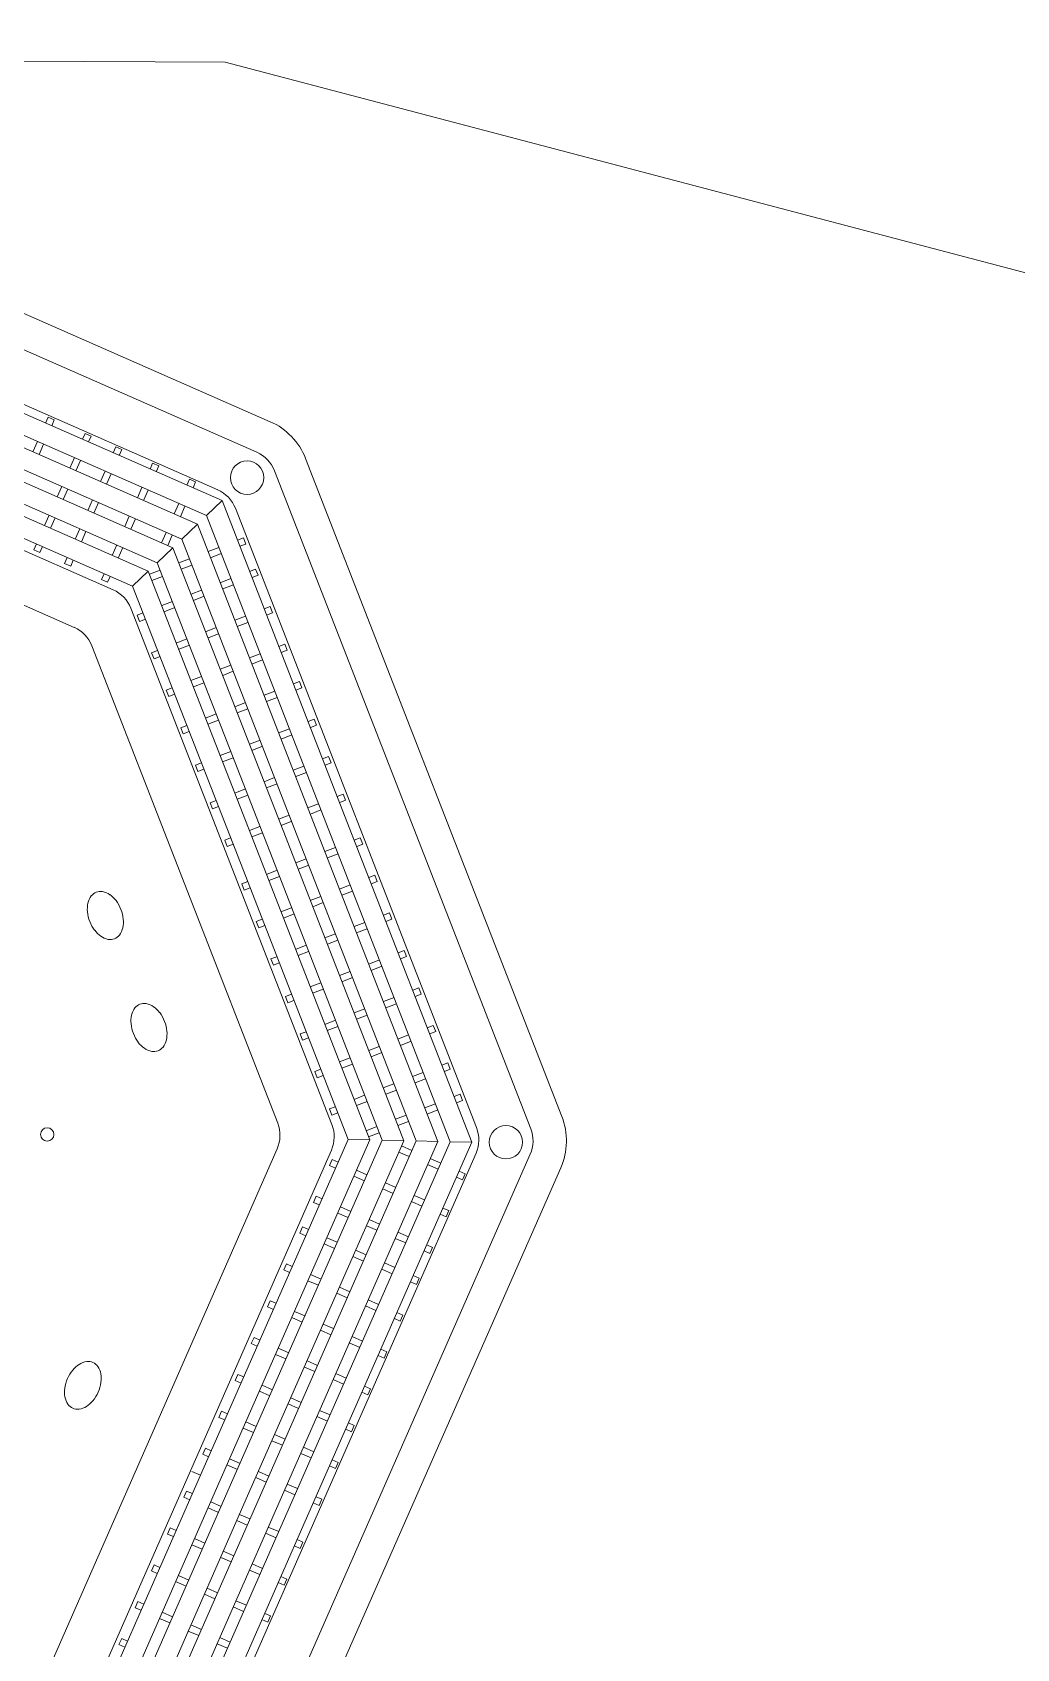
# Model space of a CAD drawing. Header units: millimetres. Extents: x 72 to 2370, y -203 to 794.
# Drawn here: x 1702.048 to 1703.521, y 357.295 to 359.715 of the extents above; entities that cross this region are included whole.
import ezdxf

# ---------------------------------------------------------------- set-up
doc = ezdxf.new("R2010")
doc.units = ezdxf.units.MM
doc.layers.add('01_Fina', color=250, linetype='Continuous', lineweight=15)
doc.layers.add('PLUMA 0.05', color=240, linetype='Continuous', lineweight=5)

# ---------------------------------------------------------------- blocks, each defined once
blk = doc.blocks.new('ala')
at = {"layer": 'PLUMA 0.05', "color": 252, "true_color": 0x939598}
for p, q in [((1562.9436, 61.8153), (1561.8865, 61.8153)), ((1561.8511, 61.8007), (1561.0222, 60.9717)), ((1563.8079, 60.9717), (1562.979, 61.8007)), ((1562.9126, 61.7403), (1561.9175, 61.7403)), ((1561.9631, 61.7355), (1561.9631, 61.7259)), ((1561.9731, 61.7355), (1561.9631, 61.7355)), ((1561.9731, 61.7259), (1561.9731, 61.7355)), ((1562.0133, 61.7355), (1562.0133, 61.7259)), ((1562.0233, 61.7355), (1562.0133, 61.7355)), ((1562.0233, 61.7259), (1562.0233, 61.7355)), ((1562.0736, 61.7355), (1562.0736, 61.7259)), ((1562.0836, 61.7355), (1562.0736, 61.7355)), ((1562.0836, 61.7259), (1562.0836, 61.7355)), ((1562.1339, 61.7355), (1562.1339, 61.7259)), ((1562.1439, 61.7355), (1562.1339, 61.7355)), ((1562.1439, 61.7259), (1562.1439, 61.7355)), ((1562.1941, 61.7355), (1562.1941, 61.7259)), ((1562.2041, 61.7355), (1562.1941, 61.7355)), ((1562.2041, 61.7259), (1562.2041, 61.7355)), ((1562.2544, 61.7355), (1562.2544, 61.7259)), ((1562.2644, 61.7355), (1562.2544, 61.7355)), ((1562.2644, 61.7259), (1562.2644, 61.7355)), ((1562.3146, 61.7355), (1562.3146, 61.7259)), ((1562.3246, 61.7355), (1562.3146, 61.7355)), ((1562.3246, 61.7259), (1562.3246, 61.7355)), ((1562.3749, 61.7355), (1562.3749, 61.7259)), ((1562.3849, 61.7355), (1562.3749, 61.7355)), ((1562.3849, 61.7259), (1562.3849, 61.7355)), ((1562.4452, 61.7259), (1562.4452, 61.7355)), ((1562.4452, 61.7355), (1562.4552, 61.7355)), ((1562.4552, 61.7355), (1562.4552, 61.7259)), ((1562.5054, 61.7259), (1562.5054, 61.7355)), ((1562.5054, 61.7355), (1562.5154, 61.7355)), ((1562.5154, 61.7355), (1562.5154, 61.7259)), ((1562.5657, 61.7259), (1562.5657, 61.7355)), ((1562.5657, 61.7355), (1562.5757, 61.7355)), ((1562.5757, 61.7355), (1562.5757, 61.7259)), ((1562.626, 61.7259), (1562.626, 61.7355)), ((1562.626, 61.7355), (1562.636, 61.7355)), ((1562.636, 61.7355), (1562.636, 61.7259)), ((1562.6862, 61.7259), (1562.6862, 61.7355)), ((1562.6862, 61.7355), (1562.6962, 61.7355)), ((1562.6962, 61.7355), (1562.6962, 61.7259)), ((1562.7465, 61.7259), (1562.7465, 61.7355)), ((1562.7465, 61.7355), (1562.7565, 61.7355)), ((1562.7565, 61.7355), (1562.7565, 61.7259)), ((1562.8067, 61.7259), (1562.8067, 61.7355)), ((1562.8067, 61.7355), (1562.8167, 61.7355)), ((1562.8167, 61.7355), (1562.8167, 61.7259)), ((1562.857, 61.7259), (1562.857, 61.7355)), ((1562.857, 61.7355), (1562.867, 61.7355)), ((1562.867, 61.7355), (1562.867, 61.7259)), ((1561.8822, 61.7257), (1561.0972, 60.9407)), ((1561.8997, 61.7259), (1561.4613, 61.2875)), ((1561.9121, 61.6959), (1561.8997, 61.7259)), ((1561.8997, 61.7259), (1562.415, 61.7259)), ((1562.9304, 61.7259), (1562.415, 61.7259)), ((1562.9179, 61.6959), (1562.9304, 61.7259)), ((1562.9304, 61.7259), (1563.3687, 61.2875)), ((1563.7329, 60.9407), (1562.9479, 61.7257)), ((1561.9121, 61.6959), (1561.4825, 61.2663)), ((1561.8522, 61.6921), (1561.8593, 61.6991)), ((1561.8591, 61.6852), (1561.8522, 61.6921)), ((1561.8593, 61.6991), (1561.8661, 61.6923)), ((1561.9121, 61.6959), (1562.415, 61.6959)), ((1561.9631, 61.6959), (1561.9631, 61.6788)), ((1561.9731, 61.6788), (1561.9731, 61.6959)), ((1562.0133, 61.6959), (1562.0133, 61.6788)), ((1562.0233, 61.6788), (1562.0233, 61.6959)), ((1562.0736, 61.6959), (1562.0736, 61.6788)), ((1562.0836, 61.6788), (1562.0836, 61.6959)), ((1562.1339, 61.6959), (1562.1339, 61.6788)), ((1562.1439, 61.6788), (1562.1439, 61.6959)), ((1562.1941, 61.6959), (1562.1941, 61.6788)), ((1562.2041, 61.6788), (1562.2041, 61.6959)), ((1562.2544, 61.6959), (1562.2544, 61.6788)), ((1562.2644, 61.6788), (1562.2644, 61.6959)), ((1562.3146, 61.6959), (1562.3146, 61.6788)), ((1562.3246, 61.6788), (1562.3246, 61.6959)), ((1562.3749, 61.6959), (1562.3749, 61.6788)), ((1562.3849, 61.6788), (1562.3849, 61.6959)), ((1562.9179, 61.6959), (1562.415, 61.6959)), ((1562.4452, 61.6788), (1562.4452, 61.6959)), ((1562.4552, 61.6959), (1562.4552, 61.6788)), ((1562.5054, 61.6788), (1562.5054, 61.6959)), ((1562.5154, 61.6959), (1562.5154, 61.6788)), ((1562.5657, 61.6788), (1562.5657, 61.6959)), ((1562.5757, 61.6959), (1562.5757, 61.6788)), ((1562.626, 61.6788), (1562.626, 61.6959)), ((1562.636, 61.6959), (1562.636, 61.6788)), ((1562.6862, 61.6788), (1562.6862, 61.6959)), ((1562.6962, 61.6959), (1562.6962, 61.6788)), ((1562.7465, 61.6788), (1562.7465, 61.6959)), ((1562.7565, 61.6959), (1562.7565, 61.6788)), ((1562.8067, 61.6788), (1562.8067, 61.6959)), ((1562.8167, 61.6959), (1562.8167, 61.6788)), ((1562.857, 61.6788), (1562.857, 61.6959)), ((1562.867, 61.6959), (1562.867, 61.6788)), ((1562.9179, 61.6959), (1563.3475, 61.2663)), ((1562.9708, 61.6991), (1562.9639, 61.6923)), ((1562.9778, 61.6921), (1562.9708, 61.6991)), ((1562.971, 61.6852), (1562.9778, 61.6921)), ((1561.9192, 61.6788), (1561.4946, 61.2542)), ((1561.8923, 61.652), (1561.8803, 61.664)), ((1561.8874, 61.6711), (1561.8994, 61.659)), ((1561.9316, 61.6488), (1561.9192, 61.6788)), ((1561.9192, 61.6788), (1562.415, 61.6788)), ((1562.9109, 61.6788), (1562.415, 61.6788)), ((1562.8984, 61.6488), (1562.9109, 61.6788)), ((1562.9109, 61.6788), (1563.3355, 61.2542)), ((1562.9427, 61.6711), (1562.9307, 61.659)), ((1562.9377, 61.652), (1562.9498, 61.664)), ((1561.9316, 61.6488), (1561.5158, 61.233)), ((1561.8096, 61.6495), (1561.8167, 61.6565)), ((1561.8165, 61.6426), (1561.8096, 61.6495)), ((1561.8167, 61.6565), (1561.8235, 61.6497)), ((1561.9206, 61.6378), (1561.9327, 61.6258)), ((1561.9316, 61.6488), (1562.415, 61.6488)), ((1561.9631, 61.6488), (1561.9631, 61.6318)), ((1561.9731, 61.6318), (1561.9731, 61.6488)), ((1562.0133, 61.6488), (1562.0133, 61.6318)), ((1562.0233, 61.6318), (1562.0233, 61.6488)), ((1562.0736, 61.6488), (1562.0736, 61.6318)), ((1562.0836, 61.6318), (1562.0836, 61.6488)), ((1562.1339, 61.6488), (1562.1339, 61.6318)), ((1562.1439, 61.6318), (1562.1439, 61.6488)), ((1562.1941, 61.6488), (1562.1941, 61.6318)), ((1562.2041, 61.6318), (1562.2041, 61.6488)), ((1562.2544, 61.6488), (1562.2544, 61.6318)), ((1562.2644, 61.6318), (1562.2644, 61.6488)), ((1562.3146, 61.6488), (1562.3146, 61.6318)), ((1562.3246, 61.6318), (1562.3246, 61.6488)), ((1562.3749, 61.6488), (1562.3749, 61.6318)), ((1562.3849, 61.6318), (1562.3849, 61.6488)), ((1562.8984, 61.6488), (1562.415, 61.6488)), ((1562.4452, 61.6318), (1562.4452, 61.6488)), ((1562.4552, 61.6488), (1562.4552, 61.6318)), ((1562.5054, 61.6318), (1562.5054, 61.6488)), ((1562.5154, 61.6488), (1562.5154, 61.6318)), ((1562.5657, 61.6318), (1562.5657, 61.6488)), ((1562.5757, 61.6488), (1562.5757, 61.6318)), ((1562.626, 61.6318), (1562.626, 61.6488)), ((1562.636, 61.6488), (1562.636, 61.6318)), ((1562.6862, 61.6318), (1562.6862, 61.6488)), ((1562.6962, 61.6488), (1562.6962, 61.6318)), ((1562.7465, 61.6318), (1562.7465, 61.6488)), ((1562.7565, 61.6488), (1562.7565, 61.6318)), ((1562.8067, 61.6318), (1562.8067, 61.6488)), ((1562.8167, 61.6488), (1562.8167, 61.6318)), ((1562.857, 61.6318), (1562.857, 61.6488)), ((1562.867, 61.6488), (1562.867, 61.6318)), ((1562.9094, 61.6378), (1562.8974, 61.6258)), ((1562.8984, 61.6488), (1563.3143, 61.233)), ((1563.0134, 61.6565), (1563.0065, 61.6497)), ((1563.0204, 61.6495), (1563.0134, 61.6565)), ((1563.0136, 61.6426), (1563.0204, 61.6495)), ((1561.9387, 61.6318), (1561.5279, 61.221)), ((1561.767, 61.6068), (1561.7741, 61.6139)), ((1561.7741, 61.6139), (1561.7809, 61.6071)), ((1561.8497, 61.6094), (1561.8377, 61.6214)), ((1561.8447, 61.6285), (1561.8568, 61.6164)), ((1561.9256, 61.6187), (1561.9136, 61.6308)), ((1561.9511, 61.6018), (1561.9387, 61.6318)), ((1561.9387, 61.6318), (1562.415, 61.6318)), ((1562.8914, 61.6318), (1562.415, 61.6318)), ((1562.8789, 61.6018), (1562.8914, 61.6318)), ((1562.8914, 61.6318), (1563.3022, 61.221)), ((1562.9045, 61.6187), (1562.9165, 61.6308)), ((1562.9853, 61.6285), (1562.9733, 61.6164)), ((1562.9803, 61.6094), (1562.9924, 61.6214)), ((1563.056, 61.6139), (1563.0492, 61.6071)), ((1563.0631, 61.6068), (1563.056, 61.6139)), ((1561.9511, 61.6018), (1561.5491, 61.1997)), ((1561.7738, 61.6), (1561.767, 61.6068)), ((1561.883, 61.5761), (1561.8709, 61.5881)), ((1561.878, 61.5952), (1561.8901, 61.5832)), ((1561.9511, 61.6018), (1562.415, 61.6018)), ((1561.9631, 61.6018), (1561.9631, 61.5847)), ((1561.9731, 61.5847), (1561.9731, 61.6018)), ((1562.0133, 61.6018), (1562.0133, 61.5847)), ((1562.0233, 61.5847), (1562.0233, 61.6018)), ((1562.0736, 61.6018), (1562.0736, 61.5847)), ((1562.0836, 61.5847), (1562.0836, 61.6018)), ((1562.1339, 61.6018), (1562.1339, 61.5847)), ((1562.1439, 61.5847), (1562.1439, 61.6018)), ((1562.1941, 61.6018), (1562.1941, 61.5847)), ((1562.2041, 61.5847), (1562.2041, 61.6018)), ((1562.2544, 61.6018), (1562.2544, 61.5847)), ((1562.2644, 61.5847), (1562.2644, 61.6018)), ((1562.3146, 61.6018), (1562.3146, 61.5847)), ((1562.3246, 61.5847), (1562.3246, 61.6018)), ((1562.3749, 61.6018), (1562.3749, 61.5847)), ((1562.3849, 61.5847), (1562.3849, 61.6018)), ((1562.8789, 61.6018), (1562.415, 61.6018)), ((1562.4452, 61.5847), (1562.4452, 61.6018)), ((1562.4552, 61.6018), (1562.4552, 61.5847)), ((1562.5054, 61.5847), (1562.5054, 61.6018)), ((1562.5154, 61.6018), (1562.5154, 61.5847)), ((1562.5657, 61.5847), (1562.5657, 61.6018)), ((1562.5757, 61.6018), (1562.5757, 61.5847)), ((1562.626, 61.5847), (1562.626, 61.6018)), ((1562.636, 61.6018), (1562.636, 61.5847)), ((1562.6862, 61.5847), (1562.6862, 61.6018)), ((1562.6962, 61.6018), (1562.6962, 61.5847)), ((1562.7465, 61.5847), (1562.7465, 61.6018)), ((1562.7565, 61.6018), (1562.7565, 61.5847)), ((1562.8067, 61.5847), (1562.8067, 61.6018)), ((1562.8167, 61.6018), (1562.8167, 61.5847)), ((1562.857, 61.5847), (1562.857, 61.6018)), ((1562.867, 61.6018), (1562.867, 61.5847)), ((1562.8789, 61.6018), (1563.281, 61.1997)), ((1562.9521, 61.5952), (1562.94, 61.5832)), ((1562.9471, 61.5761), (1562.9591, 61.5881)), ((1563.0562, 61.6), (1563.0631, 61.6068)), ((1561.9582, 61.5847), (1561.5612, 61.1877)), ((1561.7315, 61.5713), (1561.7386, 61.5784)), ((1561.7383, 61.5645), (1561.7315, 61.5713)), ((1561.7386, 61.5784), (1561.7454, 61.5716)), ((1561.8071, 61.5668), (1561.7951, 61.5788)), ((1561.8021, 61.5859), (1561.8142, 61.5738)), ((1561.9706, 61.5547), (1561.9582, 61.5847)), ((1561.9582, 61.5847), (1562.415, 61.5847)), ((1562.8719, 61.5847), (1562.415, 61.5847)), ((1562.8595, 61.5547), (1562.8719, 61.5847)), ((1562.8719, 61.5847), (1563.2689, 61.1877)), ((1563.0279, 61.5859), (1563.0159, 61.5738)), ((1563.023, 61.5668), (1563.035, 61.5788)), ((1563.0915, 61.5784), (1563.0847, 61.5716)), ((1563.0986, 61.5713), (1563.0915, 61.5784)), ((1563.0918, 61.5645), (1563.0986, 61.5713)), ((1561.9706, 61.5547), (1561.5824, 61.1665)), ((1561.7716, 61.5312), (1561.7595, 61.5433)), ((1561.7666, 61.5503), (1561.7787, 61.5383)), ((1561.8404, 61.5335), (1561.8283, 61.5455)), ((1561.8354, 61.5526), (1561.8475, 61.5405)), ((1561.9163, 61.5428), (1561.9042, 61.5549)), ((1561.9113, 61.5619), (1561.9234, 61.5499)), ((1561.9706, 61.5547), (1562.415, 61.5547)), ((1562.8297, 61.5403), (1562.0004, 61.5403)), ((1562.0133, 61.5547), (1562.0133, 61.5451)), ((1562.0233, 61.5451), (1562.0133, 61.5451)), ((1562.0233, 61.5451), (1562.0233, 61.5547)), ((1562.0736, 61.5547), (1562.0736, 61.5451)), ((1562.0836, 61.5451), (1562.0736, 61.5451)), ((1562.0836, 61.5451), (1562.0836, 61.5547)), ((1562.1339, 61.5547), (1562.1339, 61.5451)), ((1562.1439, 61.5451), (1562.1339, 61.5451)), ((1562.1439, 61.5451), (1562.1439, 61.5547)), ((1562.1941, 61.5547), (1562.1941, 61.5451)), ((1562.2041, 61.5451), (1562.1941, 61.5451)), ((1562.2041, 61.5451), (1562.2041, 61.5547)), ((1562.2544, 61.5547), (1562.2544, 61.5451)), ((1562.2644, 61.5451), (1562.2544, 61.5451)), ((1562.2644, 61.5451), (1562.2644, 61.5547)), ((1562.3146, 61.5547), (1562.3146, 61.5451)), ((1562.3246, 61.5451), (1562.3146, 61.5451)), ((1562.3246, 61.5451), (1562.3246, 61.5547)), ((1562.3749, 61.5547), (1562.3749, 61.5451)), ((1562.3849, 61.5451), (1562.3749, 61.5451)), ((1562.3849, 61.5451), (1562.3849, 61.5547)), ((1562.8595, 61.5547), (1562.415, 61.5547)), ((1562.4452, 61.5451), (1562.4452, 61.5547)), ((1562.4452, 61.5451), (1562.4552, 61.5451)), ((1562.4552, 61.5547), (1562.4552, 61.5451)), ((1562.5054, 61.5451), (1562.5054, 61.5547)), ((1562.5054, 61.5451), (1562.5154, 61.5451)), ((1562.5154, 61.5547), (1562.5154, 61.5451)), ((1562.5657, 61.5451), (1562.5657, 61.5547)), ((1562.5657, 61.5451), (1562.5757, 61.5451)), ((1562.5757, 61.5547), (1562.5757, 61.5451)), ((1562.626, 61.5451), (1562.626, 61.5547)), ((1562.626, 61.5451), (1562.636, 61.5451)), ((1562.636, 61.5547), (1562.636, 61.5451)), ((1562.6862, 61.5451), (1562.6862, 61.5547)), ((1562.6862, 61.5451), (1562.6962, 61.5451)), ((1562.6962, 61.5547), (1562.6962, 61.5451)), ((1562.7465, 61.5451), (1562.7465, 61.5547)), ((1562.7465, 61.5451), (1562.7565, 61.5451)), ((1562.7565, 61.5547), (1562.7565, 61.5451)), ((1562.8067, 61.5451), (1562.8067, 61.5547)), ((1562.8067, 61.5451), (1562.8167, 61.5451)), ((1562.8167, 61.5547), (1562.8167, 61.5451)), ((1562.8595, 61.5547), (1563.2477, 61.1665)), ((1562.9188, 61.5619), (1562.9067, 61.5499)), ((1562.9138, 61.5428), (1562.9259, 61.5549)), ((1562.9947, 61.5526), (1562.9826, 61.5405)), ((1562.9897, 61.5335), (1563.0017, 61.5455)), ((1563.0635, 61.5503), (1563.0514, 61.5383)), ((1563.0585, 61.5312), (1563.0706, 61.5433)), ((1561.965, 61.5257), (1561.2972, 60.8578)), ((1561.6889, 61.5287), (1561.6959, 61.5358)), ((1561.6957, 61.5219), (1561.6889, 61.5287)), ((1561.6959, 61.5358), (1561.7028, 61.5289)), ((1561.7999, 61.5171), (1561.8119, 61.505)), ((1561.8687, 61.5193), (1561.8807, 61.5073)), ((1561.9443, 61.5148), (1561.9375, 61.5216)), ((1561.9443, 61.5148), (1561.9514, 61.5218)), ((1561.9446, 61.5287), (1561.9514, 61.5218)), ((1563.5329, 60.8578), (1562.8651, 61.5257)), ((1562.8855, 61.5287), (1562.8787, 61.5218)), ((1562.8858, 61.5148), (1562.8787, 61.5218)), ((1562.8858, 61.5148), (1562.8926, 61.5216)), ((1562.9614, 61.5193), (1562.9493, 61.5073)), ((1563.0302, 61.5171), (1563.0181, 61.505)), ((1563.1341, 61.5358), (1563.1273, 61.5289)), ((1563.1412, 61.5287), (1563.1341, 61.5358)), ((1563.1344, 61.5219), (1563.1412, 61.5287)), ((1561.729, 61.4886), (1561.7169, 61.5007)), ((1561.724, 61.5077), (1561.736, 61.4957)), ((1561.8049, 61.4979), (1561.7928, 61.51)), ((1561.8737, 61.5002), (1561.8616, 61.5123)), ((1562.9564, 61.5002), (1562.9685, 61.5123)), ((1563.0252, 61.4979), (1563.0373, 61.51)), ((1563.1061, 61.5077), (1563.094, 61.4957)), ((1563.1011, 61.4886), (1563.1132, 61.5007)), ((1563.1767, 61.4932), (1563.1699, 61.4863)), ((1563.1838, 61.4861), (1563.1767, 61.4932)), ((1561.8381, 61.4647), (1561.8261, 61.4767)), ((1561.8331, 61.4838), (1561.8452, 61.4717)), ((1561.9017, 61.4722), (1561.8949, 61.479)), ((1561.9017, 61.4722), (1561.9088, 61.4792)), ((1561.902, 61.4861), (1561.9088, 61.4792)), ((1562.9281, 61.4861), (1562.9213, 61.4792)), ((1562.9284, 61.4722), (1562.9213, 61.4792)), ((1562.9284, 61.4722), (1562.9352, 61.479)), ((1562.9969, 61.4838), (1562.9849, 61.4717)), ((1562.9919, 61.4647), (1563.004, 61.4767)), ((1563.0728, 61.4745), (1563.0608, 61.4624)), ((1563.0678, 61.4553), (1563.0799, 61.4674)), ((1563.177, 61.4793), (1563.1838, 61.4861)), ((1561.9961, 61.4507), (1561.3722, 60.8268)), ((1561.8662, 61.4366), (1561.8593, 61.4434)), ((1561.8662, 61.4366), (1561.8732, 61.4437)), ((1561.8664, 61.4505), (1561.8732, 61.4437)), ((1562.7986, 61.4653), (1562.0314, 61.4653)), ((1563.4579, 60.8268), (1562.834, 61.4507)), ((1562.9637, 61.4505), (1562.9568, 61.4437)), ((1562.9639, 61.4366), (1562.9568, 61.4437)), ((1562.9639, 61.4366), (1562.9707, 61.4434)), ((1563.1487, 61.4651), (1563.1366, 61.4531)), ((1563.1437, 61.446), (1563.1558, 61.458)), ((1563.2194, 61.4505), (1563.2125, 61.4437)), ((1563.2264, 61.4435), (1563.2194, 61.4505)), ((1563.2196, 61.4367), (1563.2264, 61.4435)), ((1563.0395, 61.4412), (1563.0275, 61.4291)), ((1563.0346, 61.422), (1563.0466, 61.4341)), ((1563.1154, 61.4318), (1563.1034, 61.4198)), ((1563.1104, 61.4127), (1563.1225, 61.4248)), ((1563.1913, 61.4225), (1563.1793, 61.4104)), ((1563.0063, 61.4079), (1562.9994, 61.4011)), ((1563.0065, 61.394), (1562.9994, 61.4011)), ((1563.0065, 61.394), (1563.0133, 61.4008)), ((1563.0822, 61.3986), (1563.0701, 61.3865)), ((1563.1863, 61.4034), (1563.1984, 61.4154)), ((1563.262, 61.4079), (1563.2551, 61.4011)), ((1563.269, 61.4009), (1563.262, 61.4079)), ((1563.2622, 61.394), (1563.269, 61.4009)), ((1563.0772, 61.3794), (1563.0892, 61.3915)), ((1563.158, 61.3892), (1563.146, 61.3772)), ((1563.1531, 61.3701), (1563.1651, 61.3822)), ((1563.2339, 61.3799), (1563.2219, 61.3678)), ((1563.2289, 61.3608), (1563.241, 61.3728)), ((1563.0489, 61.3653), (1563.0421, 61.3585)), ((1563.0491, 61.3514), (1563.0421, 61.3585)), ((1563.0491, 61.3514), (1563.0559, 61.3582)), ((1563.1248, 61.356), (1563.1127, 61.3439)), ((1563.1198, 61.3368), (1563.1318, 61.3489)), ((1563.2007, 61.3466), (1563.1886, 61.3346)), ((1563.3046, 61.3653), (1563.2978, 61.3585)), ((1563.3116, 61.3583), (1563.3046, 61.3653)), ((1563.3048, 61.3514), (1563.3116, 61.3583)), ((1563.0915, 61.3227), (1563.0847, 61.3159)), ((1563.1957, 61.3275), (1563.2077, 61.3395)), ((1563.2765, 61.3373), (1563.2645, 61.3252)), ((1563.2716, 61.3182), (1563.2836, 61.3302)), ((1563.3472, 61.3227), (1563.3404, 61.3159)), ((1563.3543, 61.3156), (1563.3472, 61.3227)), ((1563.0917, 61.3088), (1563.0847, 61.3159)), ((1563.0917, 61.3088), (1563.0986, 61.3156)), ((1563.1674, 61.3133), (1563.1553, 61.3013)), ((1563.1624, 61.2942), (1563.1744, 61.3063)), ((1563.2433, 61.304), (1563.2312, 61.2919)), ((1563.2383, 61.2849), (1563.2503, 61.2969)), ((1563.3474, 61.3088), (1563.3543, 61.3156)), ((1563.1341, 61.2801), (1563.1273, 61.2732)), ((1563.1343, 61.2662), (1563.1273, 61.2732)), ((1563.1343, 61.2662), (1563.1412, 61.273)), ((1563.3191, 61.2947), (1563.3071, 61.2826)), ((1563.3142, 61.2755), (1563.3262, 61.2876)), ((1563.7331, 60.9231), (1563.3687, 61.2875)), ((1563.39, 61.2662), (1563.3969, 61.273)), ((1563.3969, 61.273), (1563.4039, 61.266)), ((1563.21, 61.2707), (1563.1979, 61.2587)), ((1563.205, 61.2516), (1563.2171, 61.2637)), ((1563.2859, 61.2614), (1563.2738, 61.2493)), ((1563.2809, 61.2423), (1563.2929, 61.2543)), ((1563.6861, 60.9036), (1563.3355, 61.2542)), ((1563.7031, 60.9107), (1563.3475, 61.2663)), ((1563.4039, 61.266), (1563.3971, 61.2591)), ((1563.1767, 61.2375), (1563.1699, 61.2306)), ((1563.177, 61.2236), (1563.1699, 61.2306)), ((1563.177, 61.2236), (1563.1838, 61.2304)), ((1563.2526, 61.2281), (1563.2405, 61.2161)), ((1563.6561, 60.8912), (1563.3143, 61.233)), ((1563.3568, 61.2329), (1563.3688, 61.245)), ((1563.3759, 61.2379), (1563.3638, 61.2259)), ((1563.4327, 61.2236), (1563.4395, 61.2304)), ((1563.4395, 61.2304), (1563.4466, 61.2233)), ((1563.2476, 61.209), (1563.2597, 61.2211)), ((1563.639, 60.8841), (1563.3022, 61.221)), ((1563.3235, 61.1997), (1563.3356, 61.2117)), ((1563.3426, 61.2046), (1563.3306, 61.1926)), ((1563.3994, 61.1903), (1563.4114, 61.2024)), ((1563.4466, 61.2233), (1563.4397, 61.2165)), ((1563.2193, 61.1948), (1563.2125, 61.188)), ((1563.2196, 61.181), (1563.2125, 61.188)), ((1563.2196, 61.181), (1563.2264, 61.1878)), ((1563.592, 60.8647), (1563.2689, 61.1877)), ((1563.609, 60.8717), (1563.281, 61.1997)), ((1563.2902, 61.1664), (1563.3023, 61.1784)), ((1563.4185, 61.1953), (1563.4065, 61.1833)), ((1563.4753, 61.181), (1563.4821, 61.1878)), ((1563.4821, 61.1878), (1563.4892, 61.1807)), ((1563.4892, 61.1807), (1563.4823, 61.1739)), ((1563.2477, 61.1665), (1563.2375, 61.1563)), ((1563.5619, 60.8522), (1563.2477, 61.1665)), ((1563.3094, 61.1714), (1563.2973, 61.1593)), ((1563.3661, 61.157), (1563.3782, 61.1691)), ((1563.3852, 61.162), (1563.3732, 61.15)), ((1563.442, 61.1477), (1563.4541, 61.1598)), ((1563.4611, 61.1527), (1563.4491, 61.1406)), ((1563.2622, 61.1383), (1563.269, 61.1452)), ((1563.2622, 61.1383), (1563.2693, 61.1313)), ((1563.2761, 61.1381), (1563.2693, 61.1313)), ((1563.3328, 61.1238), (1563.3449, 61.1358)), ((1563.352, 61.1288), (1563.3399, 61.1167)), ((1563.4087, 61.1144), (1563.4208, 61.1265)), ((1563.4278, 61.1194), (1563.4158, 61.1074)), ((1563.4846, 61.1051), (1563.4967, 61.1172)), ((1563.5037, 61.1101), (1563.4917, 61.098)), ((1563.3048, 61.0957), (1563.3116, 61.1026)), ((1563.3048, 61.0957), (1563.3119, 61.0887)), ((1563.3187, 61.0955), (1563.3119, 61.0887)), ((1563.3754, 61.0812), (1563.3875, 61.0932)), ((1563.3946, 61.0861), (1563.3825, 61.0741)), ((1563.4513, 61.0718), (1563.4634, 61.0839)), ((1563.3474, 61.0531), (1563.3542, 61.0599)), ((1563.4705, 61.0768), (1563.4584, 61.0648)), ((1563.3474, 61.0531), (1563.3545, 61.046)), ((1563.3613, 61.0529), (1563.3545, 61.046)), ((1563.4181, 61.0385), (1563.4301, 61.0506)), ((1563.4372, 61.0435), (1563.4251, 61.0315)), ((1563.39, 61.0105), (1563.3968, 61.0173)), ((1563.39, 61.0105), (1563.3971, 61.0034)), ((1563.4039, 61.0103), (1563.3971, 61.0034)), ((1563.4326, 60.9679), (1563.4394, 60.9747)), ((1563.4326, 60.9679), (1563.4397, 60.9608)), ((1563.4465, 60.9676), (1563.4397, 60.9608))]:
    blk.add_line(p, q, dxfattribs=at)
blk.add_lwpolyline([(1563.8725, 60.9364), (1563.8725, 59.8792, -0.198912), (1563.8432, 59.8085), (1563.0143, 58.9796, -0.198912), (1562.9436, 58.9503), (1561.8865, 58.9503, -0.198912), (1561.8157, 58.9796), (1560.9868, 59.8085, -0.198912), (1560.9575, 59.8792), (1560.9575, 60.9364, -0.198912), (1560.9868, 61.0071), (1561.8157, 61.836, -0.198912), (1561.8865, 61.8653), (1562.9436, 61.8653, -0.198912), (1563.0143, 61.836), (1563.8432, 61.0071, -0.198912)], format="xyb", close=True, dxfattribs=at)
for centre, radius in [((1561.8812, 61.7733), 0.025), ((1562.9489, 61.7733), 0.025), ((1562.689, 61.1378), 0.01)]:
    blk.add_circle(centre, radius, dxfattribs=at)
for centre, radius, start, end in [((1561.8865, 61.7653), 0.05, 90, 135), ((1562.9436, 61.7653), 0.05, 45, 90), ((1561.9175, 61.6903), 0.05, 90, 135), ((1562.9126, 61.6903), 0.05, 45, 90), ((1562.0004, 61.4903), 0.05, 90, 135), ((1562.8297, 61.4903), 0.05, 45, 90), ((1562.0314, 61.4153), 0.05, 90, 135), ((1562.7986, 61.4153), 0.05, 45, 90), ((1562.3946, 61.3378), 0.017, 148.1465, 180), ((1562.4044, 61.3317), 0.0286, 123.6901, 148.1465), ((1562.4108, 61.322), 0.0402, 105.4371, 123.6901), ((1562.415, 61.3068), 0.0561, 90, 105.4371), ((1562.415, 61.3068), 0.0561, 74.5629, 90), ((1562.4193, 61.322), 0.0402, 56.3099, 74.5629), ((1562.4257, 61.3317), 0.0286, 31.8535, 56.3099), ((1562.4355, 61.3378), 0.017, 0, 31.8535), ((1562.5746, 61.3378), 0.017, 148.1465, 180), ((1562.5844, 61.3317), 0.0286, 123.6901, 148.1465), ((1562.5908, 61.322), 0.0402, 105.4371, 123.6901), ((1562.595, 61.3068), 0.0561, 90, 105.4371), ((1562.595, 61.3068), 0.0561, 74.5629, 90), ((1562.5993, 61.322), 0.0402, 56.3099, 74.5629), ((1562.6057, 61.3317), 0.0286, 31.8535, 56.3099), ((1562.6155, 61.3378), 0.017, 0, 31.8535), ((1562.3946, 61.3378), 0.017, 180, 211.8535), ((1562.4044, 61.3439), 0.0286, 211.8535, 236.3099), ((1562.4257, 61.3439), 0.0286, 303.6901, 328.1465), ((1562.4355, 61.3378), 0.017, 328.1465, 0), ((1562.5746, 61.3378), 0.017, 180, 211.8535), ((1562.5844, 61.3439), 0.0286, 211.8535, 236.3099), ((1562.6057, 61.3439), 0.0286, 303.6901, 328.1465), ((1562.6155, 61.3378), 0.017, 328.1465, 0), ((1562.4108, 61.3536), 0.0402, 236.3099, 254.5629), ((1562.415, 61.3689), 0.0561, 254.5629, 270), ((1562.415, 61.3689), 0.0561, 270, 285.4371), ((1562.4193, 61.3536), 0.0402, 285.4371, 303.6901), ((1562.5908, 61.3536), 0.0402, 236.3099, 254.5629), ((1562.595, 61.3689), 0.0561, 254.5629, 270), ((1562.595, 61.3689), 0.0561, 270, 285.4371), ((1562.5993, 61.3536), 0.0402, 285.4371, 303.6901), ((1563.044, 61.0657), 0.017, 103.1465, 135), ((1563.0466, 61.0544), 0.0286, 78.6901, 103.1465), ((1563.0443, 61.043), 0.0402, 60.4371, 78.6901), ((1563.0552, 61.0631), 0.0286, 166.8535, 191.3099), ((1563.0666, 61.0653), 0.0402, 191.3099, 209.5629), ((1563.044, 61.0657), 0.017, 135, 166.8535), ((1563.0365, 61.0293), 0.0561, 45, 60.4371), ((1563.0365, 61.0293), 0.0561, 29.5629, 45), ((1563.0503, 61.0371), 0.0402, 11.3099, 29.5629), ((1563.0804, 61.0732), 0.0561, 209.5629, 225), ((1563.0804, 61.0732), 0.0561, 225, 240.4371), ((1563.0729, 61.0367), 0.017, 315, 346.8535), ((1563.0617, 61.0394), 0.0286, 346.8535, 11.3099), ((1563.0726, 61.0594), 0.0402, 240.4371, 258.6901), ((1563.0703, 61.048), 0.0286, 258.6901, 283.1465), ((1563.0729, 61.0367), 0.017, 283.1465, 315)]:
    blk.add_arc(centre, radius, start, end, dxfattribs=at)

msp = doc.modelspace()

# ---------------------------------------------------------------- linework, layer by layer
at = {"layer": '01_Fina', "color": 252, "linetype": 'Continuous', "lineweight": 9, "true_color": 0x939598}
msp.add_lwpolyline([(1692.2463, 360.0998), (1692.2463, 358.8798), (1692.6363, 358.0598), (1694.7663, 355.2498), (1695.5863, 353.0798), (1696.1263, 352.6398), (1698.5163, 352.0298), (1699.4163, 352.0498), (1699.7863, 352.3998), (1699.9363, 353.2898), (1699.9663, 355.3998), (1698.9863, 358.1598), (1699.1663, 359.1398), (1700.2363, 359.6798), (1702.3363, 359.6698), (1704.8063, 359.0198), (1705.3663, 359.1598), (1707.2763, 360.6598)], dxfattribs=at)

# ---------------------------------------------------------------- block references
at = {"color": 251, "lineweight": 9, "rotation": 291.2717102119851}
msp.add_blockref('ala', (1078.1676, 1792.1081), dxfattribs=at)

doc.saveas('drawing.dxf')
